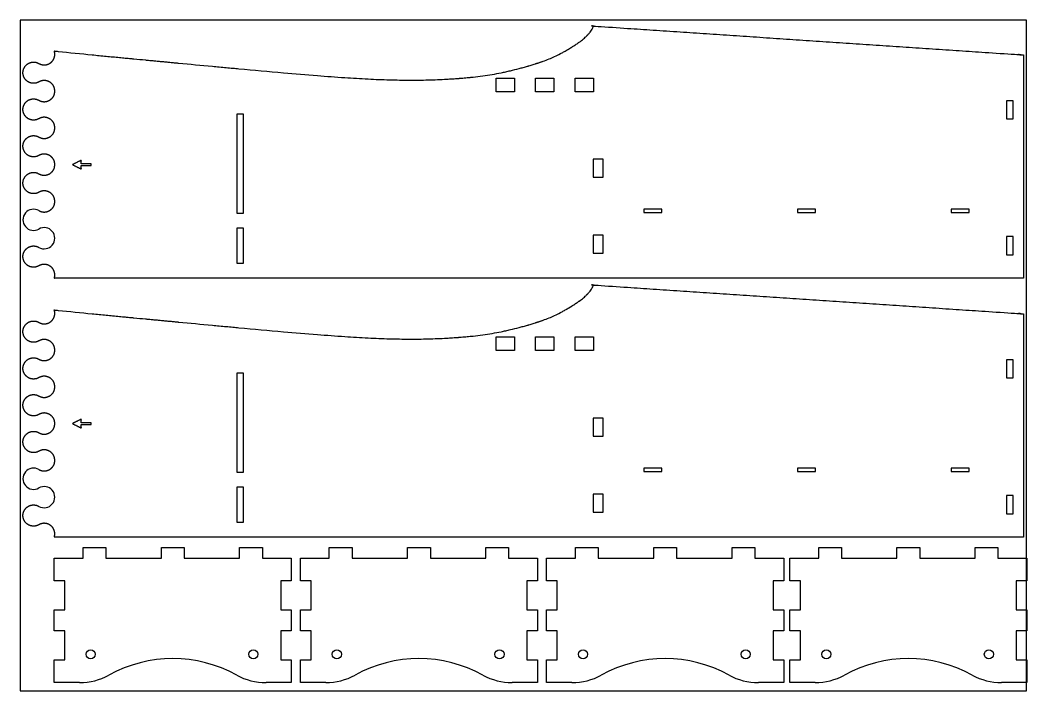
# Model space of a CAD drawing. Header units: millimetres. Extents: x -1421 to 1426, y -1337 to 584.
# Drawn here: x -436 to 464, y -16 to 584 of the extents above; entities that cross this region are included whole.
import ezdxf

# ---------------------------------------------------------------- set-up
doc = ezdxf.new("R2010")
doc.units = ezdxf.units.MM
doc.header["$MEASUREMENT"] = 0
doc.layers.add('Predeterminada', color=18, linetype='Continuous', true_color=0x000000)

msp = doc.modelspace()

# ---------------------------------------------------------------- linework, layer by layer
at = {"layer": 'Predeterminada'}
for p, q in [((461.594, 553.167), (461.594, 353.37)), ((-10.221, 520.294), (-10.221, 532.527)), ((-10.221, 532.527), (6.089, 532.527)), ((6.089, 532.527), (6.089, 520.294)), ((25.117, 520.294), (25.117, 532.527)), ((25.117, 532.527), (41.427, 532.527)), ((41.427, 532.527), (41.427, 520.294)), ((60.455, 520.294), (60.455, 532.527)), ((60.455, 532.527), (76.765, 532.527)), ((76.765, 532.527), (76.765, 520.294)), ((-419.18, 529.044), (-419.18, 529.044)), ((-419.18, 529.044), (-419.18, 529.044)), ((6.089, 520.294), (-10.221, 520.294)), ((41.427, 520.294), (25.117, 520.294)), ((76.765, 520.294), (60.455, 520.294)), ((-419.18, 496.145), (-419.18, 496.145)), ((-419.18, 496.145), (-419.18, 496.145)), ((-419.18, 463.247), (-419.18, 463.247)), ((-419.18, 463.247), (-419.18, 463.247)), ((-372.261, 455.022), (-372.261, 455.769)), ((-372.261, 454.275), (-372.261, 455.022)), ((-419.18, 430.348), (-419.18, 430.348)), ((-419.18, 364.551), (-419.18, 364.551)), ((-419.18, 364.551), (-419.18, 364.551)), ((461.594, 353.37), (-405.406, 353.37)), ((461.594, 321.527), (461.594, 121.73)), ((-419.18, 297.404), (-419.18, 297.404)), ((-419.18, 297.404), (-419.18, 297.404)), ((-10.221, 288.655), (-10.221, 300.887)), ((-10.221, 300.887), (6.089, 300.887)), ((6.089, 300.887), (6.089, 288.655)), ((25.117, 288.655), (25.117, 300.887)), ((25.117, 300.887), (41.427, 300.887)), ((41.427, 300.887), (41.427, 288.655)), ((60.455, 288.655), (60.455, 300.887)), ((60.455, 300.887), (76.765, 300.887)), ((76.765, 300.887), (76.765, 288.655)), ((6.089, 288.655), (-10.221, 288.655)), ((41.427, 288.655), (25.117, 288.655)), ((76.765, 288.655), (60.455, 288.655)), ((-419.18, 264.506), (-419.18, 264.506)), ((-419.18, 264.506), (-419.18, 264.506)), ((-419.18, 231.607), (-419.18, 231.607)), ((-419.18, 231.607), (-419.18, 231.607)), ((-372.261, 223.382), (-372.261, 224.129)), ((-372.261, 222.636), (-372.261, 223.382)), ((-419.18, 198.709), (-419.18, 198.709)), ((-419.18, 132.912), (-419.18, 132.912)), ((-419.18, 132.912), (-419.18, 132.912)), ((461.594, 121.73), (-405.406, 121.73)), ((-379.582, 103.102), (-379.582, 112.617)), ((-379.582, 112.617), (-359.195, 112.617)), ((-359.195, 112.617), (-359.195, 103.102)), ((-309.585, 103.102), (-309.585, 112.617)), ((-309.585, 112.617), (-289.198, 112.617)), ((-289.198, 112.617), (-289.198, 103.102)), ((-239.588, 103.102), (-239.588, 112.617)), ((-239.588, 112.617), (-219.201, 112.617)), ((-219.201, 112.617), (-219.201, 103.102)), ((-159.432, 103.102), (-159.432, 112.617)), ((-159.432, 112.617), (-139.044, 112.617)), ((-139.044, 112.617), (-139.044, 103.102)), ((-89.435, 103.102), (-89.435, 112.617)), ((-89.435, 112.617), (-69.048, 112.617)), ((-69.048, 112.617), (-69.048, 103.102)), ((-19.438, 103.102), (-19.438, 112.617)), ((-19.438, 112.617), (0.949, 112.617)), ((0.949, 112.617), (0.949, 103.102)), ((60.808, 103.102), (60.808, 112.617)), ((60.808, 112.617), (81.196, 112.617)), ((81.196, 112.617), (81.196, 103.102)), ((130.805, 103.102), (130.805, 112.617)), ((130.805, 112.617), (151.192, 112.617)), ((151.192, 112.617), (151.192, 103.102)), ((200.802, 103.102), (200.802, 112.617)), ((200.802, 112.617), (221.189, 112.617)), ((221.189, 112.617), (221.189, 103.102)), ((278.292, 103.102), (278.292, 112.617)), ((278.292, 112.617), (298.679, 112.617)), ((298.679, 112.617), (298.679, 103.102)), ((348.289, 103.102), (348.289, 112.617)), ((348.289, 112.617), (368.676, 112.617)), ((368.676, 112.617), (368.676, 103.102)), ((418.286, 103.102), (418.286, 112.617)), ((418.286, 112.617), (438.673, 112.617)), ((438.673, 112.617), (438.673, 103.102)), ((-405.406, 82.715), (-405.406, 103.102)), ((-405.406, 103.102), (-395.892, 103.102)), ((-395.892, 103.102), (-379.582, 103.102)), ((-359.195, 103.102), (-309.585, 103.102)), ((-289.198, 103.102), (-239.588, 103.102)), ((-219.201, 103.102), (-202.891, 103.102)), ((-202.891, 103.102), (-193.377, 103.102)), ((-193.377, 103.102), (-193.377, 82.715)), ((-185.256, 82.715), (-185.256, 103.102)), ((-185.256, 103.102), (-175.742, 103.102)), ((-175.742, 103.102), (-159.432, 103.102)), ((-139.044, 103.102), (-89.435, 103.102)), ((-69.048, 103.102), (-19.438, 103.102)), ((0.949, 103.102), (17.259, 103.102)), ((17.259, 103.102), (26.774, 103.102)), ((26.774, 103.102), (26.774, 82.715)), ((34.984, 82.715), (34.984, 103.102)), ((34.984, 103.102), (44.498, 103.102)), ((44.498, 103.102), (60.808, 103.102)), ((81.196, 103.102), (130.805, 103.102)), ((151.192, 103.102), (200.802, 103.102)), ((221.189, 103.102), (237.499, 103.102)), ((237.499, 103.102), (247.014, 103.102)), ((247.014, 103.102), (247.014, 82.715)), ((252.468, 82.715), (252.468, 103.102)), ((252.468, 103.102), (261.982, 103.102)), ((261.982, 103.102), (278.292, 103.102)), ((298.679, 103.102), (348.289, 103.102)), ((368.676, 103.102), (418.286, 103.102)), ((438.673, 103.102), (454.983, 103.102)), ((454.983, 103.102), (464.497, 103.102)), ((464.497, 103.102), (464.497, 82.715)), ((-395.892, 82.715), (-405.406, 82.715)), ((-395.892, 56.891), (-395.892, 82.715)), ((-193.377, 82.715), (-202.891, 82.715)), ((-202.891, 82.715), (-202.891, 56.891)), ((-175.742, 82.715), (-185.256, 82.715)), ((-175.742, 56.891), (-175.742, 82.715)), ((26.774, 82.715), (17.259, 82.715)), ((17.259, 82.715), (17.259, 56.891)), ((44.498, 82.715), (34.984, 82.715)), ((44.498, 56.891), (44.498, 82.715)), ((247.014, 82.715), (237.499, 82.715)), ((237.499, 82.715), (237.499, 56.891)), ((261.982, 82.715), (252.468, 82.715)), ((261.982, 56.891), (261.982, 82.715)), ((464.497, 82.715), (454.983, 82.715)), ((454.983, 82.715), (454.983, 56.891)), ((-405.406, 37.863), (-405.406, 56.891)), ((-405.406, 56.891), (-395.892, 56.891)), ((-202.891, 56.891), (-193.377, 56.891)), ((-193.377, 56.891), (-193.377, 37.863)), ((-185.256, 37.863), (-185.256, 56.891)), ((-185.256, 56.891), (-175.742, 56.891)), ((17.259, 56.891), (26.774, 56.891)), ((26.774, 56.891), (26.774, 37.863)), ((34.984, 37.863), (34.984, 56.891)), ((34.984, 56.891), (44.498, 56.891)), ((237.499, 56.891), (247.014, 56.891)), ((247.014, 56.891), (247.014, 37.863)), ((252.468, 37.863), (252.468, 56.891)), ((252.468, 56.891), (261.982, 56.891)), ((454.983, 56.891), (464.497, 56.891)), ((464.497, 56.891), (464.497, 37.863)), ((-395.892, 37.863), (-405.406, 37.863)), ((-395.892, 12.038), (-395.892, 37.863)), ((-193.377, 37.863), (-202.891, 37.863)), ((-202.891, 37.863), (-202.891, 12.038)), ((-175.742, 37.863), (-185.256, 37.863)), ((-175.742, 12.038), (-175.742, 37.863)), ((26.774, 37.863), (17.259, 37.863)), ((17.259, 37.863), (17.259, 12.038)), ((44.498, 37.863), (34.984, 37.863)), ((44.498, 12.038), (44.498, 37.863)), ((247.014, 37.863), (237.499, 37.863)), ((237.499, 37.863), (237.499, 12.038)), ((261.982, 37.863), (252.468, 37.863)), ((261.982, 12.038), (261.982, 37.863)), ((464.497, 37.863), (454.983, 37.863)), ((454.983, 37.863), (454.983, 12.038)), ((-405.406, -8.349), (-405.406, 12.038)), ((-405.406, 12.038), (-395.892, 12.038)), ((-202.891, 12.038), (-193.377, 12.038)), ((-193.377, 12.038), (-193.377, -8.349)), ((-185.256, -8.349), (-185.256, 12.038)), ((-185.256, 12.038), (-175.742, 12.038)), ((17.259, 12.038), (26.774, 12.038)), ((26.774, 12.038), (26.774, -8.349)), ((34.984, -8.349), (34.984, 12.038)), ((34.984, 12.038), (44.498, 12.038)), ((237.499, 12.038), (247.014, 12.038)), ((247.014, 12.038), (247.014, -8.349)), ((252.468, -8.349), (252.468, 12.038)), ((252.468, 12.038), (261.982, 12.038)), ((454.983, 12.038), (464.497, 12.038)), ((464.497, 12.038), (464.497, -8.349)), ((-395.892, -8.349), (-405.406, -8.349)), ((-382.782, -8.349), (-395.892, -8.349)), ((-202.891, -8.349), (-216.001, -8.349)), ((-198.814, -8.349), (-202.891, -8.349)), ((-193.377, -8.349), (-198.814, -8.349)), ((-175.742, -8.349), (-185.256, -8.349)), ((-162.631, -8.349), (-175.742, -8.349)), ((17.259, -8.349), (4.149, -8.349)), ((21.337, -8.349), (17.259, -8.349)), ((26.774, -8.349), (21.337, -8.349)), ((44.498, -8.349), (34.984, -8.349)), ((57.609, -8.349), (44.498, -8.349)), ((237.499, -8.349), (224.389, -8.349)), ((241.577, -8.349), (237.499, -8.349)), ((247.014, -8.349), (241.577, -8.349)), ((261.982, -8.349), (252.468, -8.349)), ((275.092, -8.349), (261.982, -8.349)), ((454.983, -8.349), (441.873, -8.349)), ((459.061, -8.349), (454.983, -8.349)), ((464.497, -8.349), (459.061, -8.349))]:
    msp.add_line(p, q, dxfattribs=at)
for points in [[(-435.939, -15.702), (464.061, -15.702), (464.061, 584.298), (-435.939, 584.298), (-435.939, -15.702)], [(446.36, 495.924), (452.36, 495.924), (452.36, 512.194), (446.36, 512.194), (446.36, 495.924)], [(-242.137, 411.669), (-236.137, 411.669), (-236.137, 500.189), (-242.137, 500.189), (-242.137, 411.669)], [(76.5, 443.7), (85.5, 443.7), (85.5, 460.01), (76.5, 460.01), (76.5, 443.7)], [(121.78, 412.203), (138.09, 412.203), (138.09, 415.203), (121.78, 415.203), (121.78, 412.203)], [(259.249, 412.203), (275.559, 412.203), (275.559, 415.203), (259.249, 415.203), (259.249, 412.203)], [(396.718, 412.203), (413.028, 412.203), (413.028, 415.203), (396.718, 415.203), (396.718, 412.203)], [(-242.137, 366.958), (-236.137, 366.958), (-236.137, 398.078), (-242.137, 398.078), (-242.137, 366.958)], [(76.5, 375.728), (85.5, 375.728), (85.5, 392.038), (76.5, 392.038), (76.5, 375.728)], [(446.36, 374.402), (452.36, 374.402), (452.36, 390.672), (446.36, 390.672), (446.36, 374.402)], [(446.36, 264.284), (452.36, 264.284), (452.36, 280.554), (446.36, 280.554), (446.36, 264.284)], [(-242.137, 180.029), (-236.137, 180.029), (-236.137, 268.549), (-242.137, 268.549), (-242.137, 180.029)], [(76.5, 212.06), (85.5, 212.06), (85.5, 228.37), (76.5, 228.37), (76.5, 212.06)], [(121.78, 180.563), (138.09, 180.563), (138.09, 183.563), (121.78, 183.563), (121.78, 180.563)], [(259.249, 180.563), (275.559, 180.563), (275.559, 183.563), (259.249, 183.563), (259.249, 180.563)], [(396.718, 180.563), (413.028, 180.563), (413.028, 183.563), (396.718, 183.563), (396.718, 180.563)], [(-242.137, 135.318), (-236.137, 135.318), (-236.137, 166.438), (-242.137, 166.438), (-242.137, 135.318)], [(76.5, 144.088), (85.5, 144.088), (85.5, 160.398), (76.5, 160.398), (76.5, 144.088)], [(446.36, 142.762), (452.36, 142.762), (452.36, 159.032), (446.36, 159.032), (446.36, 142.762)]]:
    msp.add_lwpolyline(points, dxfattribs=at)
for centre in [(-372.803, 17.006), (-227.358, 17.006), (-152.653, 17.006), (-7.208, 17.006), (67.587, 17.006), (213.032, 17.006), (285.071, 17.006), (430.516, 17.006)]:
    msp.add_circle(centre, 4.077, dxfattribs=at)
for centre, radius, start, end in [((-423.928, 405.674), 9.497, 60.000006, 299.999981), ((-414.431, 389.225), 9.497, 239.999997, 120), ((-423.928, 174.035), 9.497, 60.000006, 299.999981), ((-414.431, 157.585), 9.497, 239.999997, 120), ((-299.392, -105.111), 118.242, 61.11077, 118.889227), ((-79.241, -105.111), 118.242, 61.11077, 118.889227), ((140.999, -105.111), 118.242, 61.11077, 118.889227), ((358.482, -105.111), 118.242, 61.11077, 118.889227), ((-382.782, 46.018), 54.367, 269.999999, 298.889227), ((-216.001, 46.018), 54.367, 241.110779, 270.000009), ((-162.631, 46.018), 54.367, 269.999999, 298.889227), ((4.149, 46.018), 54.367, 241.110779, 270.000009), ((57.609, 46.018), 54.367, 269.999999, 298.889227), ((224.389, 46.018), 54.367, 241.110779, 270.000009), ((275.092, 46.018), 54.367, 269.999999, 298.889227), ((441.873, 46.018), 54.367, 241.110779, 270.000009)]:
    msp.add_arc(centre, radius, start, end, dxfattribs=at)
at = {"layer": 'Predeterminada', "extrusion": (4.33034e-06, -9.00371e-06, 1)}
msp.add_arc((-419.18, 397.45, -0.005), 0.00000866, 291.370001, 299.999988, dxfattribs=at)
at = {"layer": 'Predeterminada', "extrusion": (-1.93847e-06, 3.72608e-06, 1)}
msp.add_arc((-419.18, 397.45, 0.002), 0.0000255, 114.969925, 120.000032, dxfattribs=at)
at = {"layer": 'Predeterminada', "extrusion": (4.33033e-06, -9.00369e-06, 1)}
msp.add_arc((-419.18, 165.81, -0.003), 0.00000866, 291.369986, 300, dxfattribs=at)
at = {"layer": 'Predeterminada', "extrusion": (-1.93846e-06, 3.72607e-06, 1)}
msp.add_arc((-419.18, 165.81, 0.001), 0.0000255, 114.969916, 120.000039, dxfattribs=at)
at = {"layer": 'Predeterminada'}
for points, degree, knots in [([(-405.406, 556.674), (-404.261, 556.558), (-403.116, 556.442), (-401.971, 556.326), (-391.808, 555.295), (-381.645, 554.268), (-371.479, 553.262), (-367.317, 552.85), (-363.155, 552.441), (-358.992, 552.037), (-357.055, 551.849), (-355.118, 551.662), (-353.181, 551.476), (-351.149, 551.281), (-349.117, 551.087), (-347.085, 550.894), (-345.354, 550.729), (-343.623, 550.565), (-341.891, 550.401), (-341.457, 550.36), (-341.023, 550.319), (-340.588, 550.278), (-339.724, 550.196), (-338.861, 550.115), (-337.997, 550.033), (-337.563, 549.992), (-337.129, 549.951), (-336.696, 549.91), (-336.264, 549.869), (-335.833, 549.829), (-335.402, 549.788), (-334.97, 549.747), (-334.539, 549.706), (-334.108, 549.665), (-330.667, 549.34), (-327.226, 549.015), (-323.786, 548.689), (-323.358, 548.648), (-322.93, 548.607), (-322.502, 548.567), (-322.073, 548.526), (-321.643, 548.485), (-321.213, 548.444), (-320.357, 548.363), (-319.502, 548.282), (-318.646, 548.201), (-318.216, 548.16), (-317.786, 548.119), (-317.356, 548.078), (-316.07, 547.955), (-314.784, 547.833), (-313.498, 547.71), (-312.211, 547.588), (-310.924, 547.465), (-309.637, 547.342), (-308.349, 547.219), (-307.061, 547.096), (-305.773, 546.972), (-304.485, 546.849), (-303.196, 546.726), (-301.907, 546.602), (-300.618, 546.478), (-299.329, 546.355), (-298.039, 546.231), (-296.965, 546.128), (-295.891, 546.024), (-294.817, 545.921), (-294.769, 545.916), (-294.721, 545.912), (-294.672, 545.907), (-294.648, 545.905), (-294.624, 545.903), (-294.6, 545.9), (-294.576, 545.898), (-294.551, 545.896), (-294.527, 545.893), (-294.503, 545.891), (-294.479, 545.889), (-294.455, 545.887), (-294.43, 545.884), (-294.406, 545.882), (-294.382, 545.88), (-294.358, 545.878), (-294.334, 545.875), (-294.309, 545.873), (-294.261, 545.868), (-294.213, 545.864), (-294.164, 545.859), (-284.12, 544.913), (-274.075, 543.97), (-264.03, 543.032), (-259.88, 542.645), (-255.73, 542.259), (-251.58, 541.874), (-249.629, 541.693), (-247.677, 541.512), (-245.725, 541.332), (-243.888, 541.162), (-242.05, 540.992), (-240.212, 540.823), (-226.964, 539.604), (-213.715, 538.405), (-200.461, 537.249), (-190.308, 536.363), (-180.152, 535.502), (-169.991, 534.698), (-161.859, 534.054), (-153.724, 533.448), (-145.585, 532.905), (-138.607, 532.44), (-131.627, 532.022), (-124.642, 531.672), (-118.236, 531.352), (-111.827, 531.088), (-105.415, 530.904), (-99.584, 530.736), (-93.751, 530.635), (-87.918, 530.62), (-82.283, 530.607), (-76.647, 530.674), (-71.014, 530.824), (-65.482, 530.97), (-59.953, 531.195), (-54.428, 531.501), (-52.68, 531.598), (-50.933, 531.703), (-49.186, 531.816), (-48.312, 531.872), (-47.439, 531.931), (-46.566, 531.992), (-46.081, 532.025), (-45.595, 532.06), (-45.11, 532.095), (-44.722, 532.123), (-44.334, 532.151), (-43.946, 532.18), (-43.752, 532.195), (-43.558, 532.209), (-43.364, 532.224), (-43.267, 532.231), (-43.17, 532.239), (-43.073, 532.246), (-42.976, 532.254), (-42.879, 532.261), (-42.782, 532.269), (-42.685, 532.276), (-42.588, 532.284), (-42.491, 532.291), (-42.394, 532.299), (-42.297, 532.306), (-42.2, 532.314), (-42.103, 532.321), (-42.006, 532.329), (-41.909, 532.337), (-41.715, 532.352), (-41.521, 532.368), (-41.327, 532.383), (-39.58, 532.523), (-37.834, 532.674), (-36.09, 532.837), (-35.218, 532.918), (-34.346, 533.002), (-33.474, 533.09), (-32.991, 533.138), (-32.507, 533.188), (-32.024, 533.238), (-31.637, 533.279), (-31.251, 533.32), (-30.864, 533.362), (-27.971, 533.675), (-25.083, 534.025), (-22.2, 534.422), (-19.414, 534.805), (-16.634, 535.233), (-13.862, 535.705), (-11.094, 536.177), (-8.334, 536.695), (-5.583, 537.255), (-4.252, 537.526), (-2.923, 537.806), (-1.597, 538.097), (-0.174, 538.408), (1.246, 538.731), (2.664, 539.065), (5.222, 539.667), (7.772, 540.305), (10.313, 540.976), (11.585, 541.312), (12.855, 541.657), (14.122, 542.009), (14.734, 542.18), (15.345, 542.352), (15.955, 542.526), (16.611, 542.713), (17.266, 542.902), (17.921, 543.093), (18.015, 543.121), (18.109, 543.148), (18.203, 543.176), (18.25, 543.19), (18.297, 543.204), (18.344, 543.217), (18.391, 543.231), (18.438, 543.245), (18.486, 543.259), (18.533, 543.273), (18.58, 543.287), (18.627, 543.301), (18.674, 543.315), (18.721, 543.328), (18.768, 543.342), (18.815, 543.356), (18.862, 543.37), (18.909, 543.384), (19.003, 543.412), (19.097, 543.44), (19.191, 543.468), (20.455, 543.843), (21.716, 544.227), (22.975, 544.619), (23.628, 544.823), (24.28, 545.028), (24.931, 545.236), (25.258, 545.341), (25.584, 545.445), (25.909, 545.551), (26.189, 545.641), (26.468, 545.732), (26.748, 545.823), (26.841, 545.854), (26.934, 545.884), (27.027, 545.915), (27.074, 545.93), (27.121, 545.945), (27.167, 545.961), (27.214, 545.976), (27.26, 545.991), (27.307, 546.007), (27.354, 546.022), (27.4, 546.037), (27.447, 546.053), (27.493, 546.068), (27.54, 546.084), (27.587, 546.099), (27.633, 546.114), (27.68, 546.13), (27.726, 546.145), (27.819, 546.176), (27.913, 546.207), (28.006, 546.238), (28.379, 546.362), (28.752, 546.487), (29.124, 546.612), (29.404, 546.707), (29.683, 546.801), (29.962, 546.897), (30.287, 547.008), (30.613, 547.12), (30.937, 547.232), (31.216, 547.329), (31.494, 547.426), (31.772, 547.524), (33.57, 548.159), (35.359, 548.822), (37.126, 549.537), (38.775, 550.203), (40.407, 550.915), (42.017, 551.669), (43.801, 552.505), (45.56, 553.392), (47.302, 554.312), (48.249, 554.811), (49.19, 555.32), (50.126, 555.839), (51.104, 556.38), (52.075, 556.932), (53.042, 557.492), (53.127, 557.542), (53.212, 557.591), (53.297, 557.641), (53.34, 557.665), (53.382, 557.69), (53.425, 557.715), (53.467, 557.74), (53.51, 557.764), (53.552, 557.789), (53.595, 557.814), (53.637, 557.839), (53.679, 557.864), (53.722, 557.889), (53.764, 557.914), (53.807, 557.938), (53.849, 557.963), (53.892, 557.988), (53.934, 558.013), (54.019, 558.063), (54.104, 558.113), (54.188, 558.163), (54.272, 558.213), (54.356, 558.262), (54.44, 558.312), (54.483, 558.337), (54.525, 558.362), (54.567, 558.387), (54.609, 558.412), (54.651, 558.437), (54.692, 558.462), (54.734, 558.487), (54.776, 558.512), (54.818, 558.537), (54.86, 558.562), (54.902, 558.587), (54.944, 558.612), (54.986, 558.637), (55.028, 558.662), (55.07, 558.687), (55.154, 558.738), (55.238, 558.788), (55.321, 558.838), (55.405, 558.889), (55.489, 558.939), (55.573, 558.99), (55.615, 559.015), (55.657, 559.04), (55.699, 559.066), (55.74, 559.091), (55.782, 559.116), (55.824, 559.142), (55.866, 559.167), (55.908, 559.193), (55.95, 559.218), (55.991, 559.243), (56.033, 559.269), (56.075, 559.294), (56.117, 559.32), (56.159, 559.345), (56.2, 559.371), (56.284, 559.422), (56.368, 559.473), (56.451, 559.524), (56.535, 559.575), (56.618, 559.626), (56.702, 559.678), (56.743, 559.704), (56.785, 559.729), (56.827, 559.755), (56.868, 559.781), (56.91, 559.806), (56.952, 559.832), (56.994, 559.858), (57.035, 559.884), (57.077, 559.91), (57.119, 559.935), (57.16, 559.961), (57.202, 559.987), (57.243, 560.013), (57.285, 560.039), (57.327, 560.065), (57.41, 560.117), (57.493, 560.168), (57.576, 560.22), (57.762, 560.337), (57.948, 560.453), (58.134, 560.57), (58.322, 560.689), (58.509, 560.808), (58.697, 560.928), (59.648, 561.534), (60.591, 562.152), (61.526, 562.783), (61.973, 563.084), (62.418, 563.389), (62.86, 563.697), (63.103, 563.866), (63.345, 564.035), (63.586, 564.206), (63.787, 564.349), (63.988, 564.492), (64.188, 564.637), (65.455, 565.549), (66.705, 566.49), (67.896, 567.501), (68.44, 567.962), (68.972, 568.437), (69.492, 568.925), (69.768, 569.182), (70.04, 569.443), (70.31, 569.706), (70.578, 569.968), (70.843, 570.233), (71.106, 570.499), (71.173, 570.566), (71.239, 570.633), (71.305, 570.7), (71.338, 570.734), (71.371, 570.768), (71.404, 570.801), (71.437, 570.835), (71.469, 570.869), (71.502, 570.902), (71.535, 570.936), (71.568, 570.97), (71.601, 571.004), (71.634, 571.037), (71.666, 571.071), (71.699, 571.105), (71.732, 571.139), (71.765, 571.173), (71.797, 571.207), (71.863, 571.275), (71.928, 571.343), (71.993, 571.411), (72.649, 572.099), (73.287, 572.805), (73.883, 573.546), (74.367, 574.146), (74.823, 574.769), (75.233, 575.421), (75.619, 576.035), (75.965, 576.674), (76.244, 577.343), (76.356, 577.611), (76.457, 577.884), (76.545, 578.161), (76.633, 578.437), (76.708, 578.717), (76.768, 579.001)], 3, [-1017.4767408, -1017.4767408, -1017.4767408, -1017.4767408, -1014.0233436, -1014.0233436, -1014.0233436, -983.3782992, -983.3782992, -983.3782992, -970.8312288, -970.8312288, -970.8312288, -964.9931922, -964.9931922, -964.9931922, -958.8696281, -958.8696281, -958.8696281, -953.6524219, -953.6524219, -953.6524219, -952.3436532, -952.3436532, -952.3436532, -949.740477, -949.740477, -949.740477, -948.4334596, -948.4334596, -948.4334596, -947.134136, -947.134136, -947.134136, -945.8339682, -945.8339682, -945.8339682, -935.4659918, -935.4659918, -935.4659918, -934.1769208, -934.1769208, -934.1769208, -932.8816111, -932.8816111, -932.8816111, -930.3036691, -930.3036691, -930.3036691, -929.0078379, -929.0078379, -929.0078379, -925.1317425, -925.1317425, -925.1317425, -921.2531642, -921.2531642, -921.2531642, -917.3720751, -917.3720751, -917.3720751, -913.4885273, -913.4885273, -913.4885273, -909.602619, -909.602619, -909.602619, -906.365861, -906.365861, -906.365861, -906.2200596, -906.2200596, -906.2200596, -906.1471562, -906.1471562, -906.1471562, -906.0742519, -906.0742519, -906.0742519, -906.0013494, -906.0013494, -906.0013494, -905.9284481, -905.9284481, -905.9284481, -905.8555474, -905.8555474, -905.8555474, -905.7097456, -905.7097456, -905.7097456, -875.4432078, -875.4432078, -875.4432078, -862.9398705, -862.9398705, -862.9398705, -857.0597713, -857.0597713, -857.0597713, -851.5229644, -851.5229644, -851.5229644, -811.6118676, -811.6118676, -811.6118676, -781.0351221, -781.0351221, -781.0351221, -756.5626323, -756.5626323, -756.5626323, -735.5838858, -735.5838858, -735.5838858, -716.3406933, -716.3406933, -716.3406933, -698.8412758, -698.8412758, -698.8412758, -681.93509, -681.93509, -681.93509, -665.3343558, -665.3343558, -665.3343558, -660.0833237, -660.0833237, -660.0833237, -657.4571321, -657.4571321, -657.4571321, -655.9979968, -655.9979968, -655.9979968, -654.8306915, -654.8306915, -654.8306915, -654.2469167, -654.2469167, -654.2469167, -653.9550302, -653.9550302, -653.9550302, -653.663144, -653.663144, -653.663144, -653.3712578, -653.3712578, -653.3712578, -653.0793717, -653.0793717, -653.0793717, -652.7874855, -652.7874855, -652.7874855, -652.2037125, -652.2037125, -652.2037125, -646.9467792, -646.9467792, -646.9467792, -644.3191281, -644.3191281, -644.3191281, -642.8612184, -642.8612184, -642.8612184, -641.6948902, -641.6948902, -641.6948902, -632.9660591, -632.9660591, -632.9660591, -624.5289599, -624.5289599, -624.5289599, -616.1057691, -616.1057691, -616.1057691, -612.0316548, -612.0316548, -612.0316548, -607.6624271, -607.6624271, -607.6624271, -599.7778266, -599.7778266, -599.7778266, -595.8314569, -595.8314569, -595.8314569, -593.9270273, -593.9270273, -593.9270273, -591.8810401, -591.8810401, -591.8810401, -591.5867331, -591.5867331, -591.5867331, -591.4395799, -591.4395799, -591.4395799, -591.2924268, -591.2924268, -591.2924268, -591.1452734, -591.1452734, -591.1452734, -590.9981199, -590.9981199, -590.9981199, -590.8509662, -590.8509662, -590.8509662, -590.5566585, -590.5566585, -590.5566585, -586.6015493, -586.6015493, -586.6015493, -584.5499212, -584.5499212, -584.5499212, -583.5225601, -583.5225601, -583.5225601, -582.6411897, -582.6411897, -582.6411897, -582.3468598, -582.3468598, -582.3468598, -582.1996949, -582.1996949, -582.1996949, -582.0525299, -582.0525299, -582.0525299, -581.9053651, -581.9053651, -581.9053651, -581.758201, -581.758201, -581.758201, -581.6110374, -581.6110374, -581.6110374, -581.3167102, -581.3167102, -581.3167102, -580.1371818, -580.1371818, -580.1371818, -579.2525297, -579.2525297, -579.2525297, -578.2207446, -578.2207446, -578.2207446, -577.3367285, -577.3367285, -577.3367285, -571.6160577, -571.6160577, -571.6160577, -566.279703, -566.279703, -566.279703, -560.370673, -560.370673, -560.370673, -557.1601267, -557.1601267, -557.1601267, -553.8078276, -553.8078276, -553.8078276, -553.5127512, -553.5127512, -553.5127512, -553.3652141, -553.3652141, -553.3652141, -553.217677, -553.217677, -553.217677, -553.0701394, -553.0701394, -553.0701394, -552.922601, -552.922601, -552.922601, -552.775062, -552.775062, -552.775062, -552.4799834, -552.4799834, -552.4799834, -552.1868566, -552.1868566, -552.1868566, -552.0402951, -552.0402951, -552.0402951, -551.8937345, -551.8937345, -551.8937345, -551.7471737, -551.7471737, -551.7471737, -551.6006121, -551.6006121, -551.6006121, -551.4540494, -551.4540494, -551.4540494, -551.1609226, -551.1609226, -551.1609226, -550.8672524, -550.8672524, -550.8672524, -550.7204195, -550.7204195, -550.7204195, -550.5735879, -550.5735879, -550.5735879, -550.4267563, -550.4267563, -550.4267563, -550.2799239, -550.2799239, -550.2799239, -550.1330904, -550.1330904, -550.1330904, -549.8394215, -549.8394215, -549.8394215, -549.5453426, -549.5453426, -549.5453426, -549.3983057, -549.3983057, -549.3983057, -549.2512701, -549.2512701, -549.2512701, -549.1042345, -549.1042345, -549.1042345, -548.9571979, -548.9571979, -548.9571979, -548.81016, -548.81016, -548.81016, -548.5160821, -548.5160821, -548.5160821, -547.8579869, -547.8579869, -547.8579869, -547.1906927, -547.1906927, -547.1906927, -543.8081996, -543.8081996, -543.8081996, -542.1904187, -542.1904187, -542.1904187, -541.304036, -541.304036, -541.304036, -540.5635059, -540.5635059, -540.5635059, -535.8771183, -535.8771183, -535.8771183, -533.7378299, -533.7378299, -533.7378299, -532.6067332, -532.6067332, -532.6067332, -531.4826255, -531.4826255, -531.4826255, -531.2001118, -531.2001118, -531.2001118, -531.058861, -531.058861, -531.058861, -530.9176152, -530.9176152, -530.9176152, -530.7763709, -530.7763709, -530.7763709, -530.6351211, -530.6351211, -530.6351211, -530.4938613, -530.4938613, -530.4938613, -530.2113285, -530.2113285, -530.2113285, -527.3584582, -527.3584582, -527.3584582, -525.0467636, -525.0467636, -525.0467636, -522.8723487, -522.8723487, -522.8723487, -522.0015277, -522.0015277, -522.0015277, -521.131274, -521.131274, -521.131274, -521.131274]), ([(76.768, 579.001), (76.862, 578.995), (76.956, 578.989), (267.209, 566.216), (457.462, 553.444), (457.65, 553.432), (457.838, 553.419), (459.716, 553.293), (461.594, 553.167)], 2, [-2592.949976, -2592.949976, -2592.949976, -2592.7617799, -2592.7617799, -2211.3992112, -2211.3992112, -2211.0226747, -2211.0226747, -2207.257324, -2207.257324, -2207.257324]), ([(-372.261, 455.769), (-376.737, 455.769), (-381.212, 455.769), (-381.212, 457.391), (-381.212, 459.013), (-385.22, 457.018), (-389.229, 455.022)], 2, [-25.1363343, -25.1363343, -25.1363343, -11.0582093, -11.0582093, -6.9175843, -6.9175843, 0, 0, 0]), ([(-389.229, 455.022), (-385.22, 453.027), (-381.212, 451.031), (-381.212, 452.653), (-381.212, 454.275), (-376.737, 454.275), (-372.261, 454.275)], 2, [0, 0, 0, 6.9175843, 6.9175843, 11.0582093, 11.0582093, 25.1363343, 25.1363343, 25.1363343]), ([(-405.406, 325.035), (-404.261, 324.919), (-403.116, 324.803), (-401.971, 324.687), (-391.808, 323.656), (-381.645, 322.628), (-371.479, 321.622), (-367.317, 321.21), (-363.155, 320.802), (-358.992, 320.398), (-357.055, 320.21), (-355.118, 320.023), (-353.181, 319.837), (-351.149, 319.641), (-349.117, 319.447), (-347.085, 319.254), (-345.354, 319.09), (-343.623, 318.926), (-341.891, 318.762), (-341.457, 318.721), (-341.023, 318.679), (-340.588, 318.638), (-339.724, 318.557), (-338.861, 318.475), (-337.997, 318.393), (-337.563, 318.352), (-337.129, 318.311), (-336.696, 318.27), (-336.264, 318.23), (-335.833, 318.189), (-335.402, 318.148), (-334.97, 318.107), (-334.539, 318.067), (-334.108, 318.026), (-330.667, 317.701), (-327.226, 317.375), (-323.786, 317.049), (-323.358, 317.008), (-322.93, 316.968), (-322.502, 316.927), (-322.073, 316.886), (-321.643, 316.846), (-321.213, 316.805), (-320.357, 316.723), (-319.502, 316.642), (-318.646, 316.561), (-318.216, 316.52), (-317.786, 316.479), (-317.356, 316.438), (-316.07, 316.316), (-314.784, 316.193), (-313.498, 316.071), (-312.211, 315.948), (-310.924, 315.825), (-309.637, 315.702), (-308.349, 315.579), (-307.061, 315.456), (-305.773, 315.333), (-304.485, 315.21), (-303.196, 315.086), (-301.907, 314.962), (-300.618, 314.839), (-299.329, 314.715), (-298.039, 314.591), (-296.965, 314.488), (-295.891, 314.385), (-294.817, 314.281), (-294.769, 314.277), (-294.721, 314.272), (-294.672, 314.268), (-294.648, 314.265), (-294.624, 314.263), (-294.6, 314.261), (-294.576, 314.258), (-294.551, 314.256), (-294.527, 314.254), (-294.503, 314.252), (-294.479, 314.249), (-294.455, 314.247), (-294.43, 314.245), (-294.406, 314.242), (-294.382, 314.24), (-294.358, 314.238), (-294.334, 314.236), (-294.309, 314.233), (-294.261, 314.229), (-294.213, 314.224), (-294.164, 314.22), (-284.12, 313.274), (-274.075, 312.33), (-264.03, 311.393), (-259.88, 311.005), (-255.73, 310.619), (-251.58, 310.234), (-249.629, 310.053), (-247.677, 309.872), (-245.725, 309.692), (-243.888, 309.522), (-242.05, 309.353), (-240.212, 309.184), (-226.964, 307.965), (-213.715, 306.766), (-200.461, 305.609), (-190.308, 304.723), (-180.152, 303.862), (-169.991, 303.058), (-161.859, 302.415), (-153.724, 301.808), (-145.585, 301.266), (-138.607, 300.8), (-131.627, 300.383), (-124.642, 300.033), (-118.236, 299.712), (-111.827, 299.448), (-105.415, 299.264), (-99.584, 299.097), (-93.751, 298.995), (-87.918, 298.981), (-82.283, 298.967), (-76.647, 299.035), (-71.014, 299.184), (-65.482, 299.331), (-59.953, 299.556), (-54.428, 299.862), (-52.68, 299.959), (-50.933, 300.063), (-49.186, 300.176), (-48.312, 300.233), (-47.439, 300.291), (-46.566, 300.352), (-46.081, 300.386), (-45.595, 300.42), (-45.11, 300.455), (-44.722, 300.483), (-44.334, 300.512), (-43.946, 300.541), (-43.752, 300.555), (-43.558, 300.57), (-43.364, 300.584), (-43.267, 300.592), (-43.17, 300.599), (-43.073, 300.607), (-42.976, 300.614), (-42.879, 300.621), (-42.782, 300.629), (-42.685, 300.636), (-42.588, 300.644), (-42.491, 300.651), (-42.394, 300.659), (-42.297, 300.667), (-42.2, 300.674), (-42.103, 300.682), (-42.006, 300.689), (-41.909, 300.697), (-41.715, 300.712), (-41.521, 300.728), (-41.327, 300.743), (-39.58, 300.884), (-37.834, 301.034), (-36.09, 301.197), (-35.218, 301.278), (-34.346, 301.363), (-33.474, 301.45), (-32.991, 301.499), (-32.507, 301.548), (-32.024, 301.599), (-31.637, 301.639), (-31.251, 301.68), (-30.864, 301.722), (-27.971, 302.035), (-25.083, 302.385), (-22.2, 302.782), (-19.414, 303.166), (-16.634, 303.593), (-13.862, 304.066), (-11.094, 304.538), (-8.334, 305.055), (-5.583, 305.615), (-4.252, 305.886), (-2.923, 306.167), (-1.597, 306.457), (-0.174, 306.769), (1.246, 307.092), (2.664, 307.425), (5.222, 308.027), (7.772, 308.665), (10.313, 309.336), (11.585, 309.672), (12.855, 310.017), (14.122, 310.37), (14.734, 310.54), (15.345, 310.712), (15.955, 310.886), (16.611, 311.073), (17.266, 311.262), (17.921, 311.454), (18.015, 311.481), (18.109, 311.509), (18.203, 311.536), (18.25, 311.55), (18.297, 311.564), (18.344, 311.578), (18.391, 311.592), (18.438, 311.606), (18.486, 311.619), (18.533, 311.633), (18.58, 311.647), (18.627, 311.661), (18.674, 311.675), (18.721, 311.689), (18.768, 311.703), (18.815, 311.717), (18.862, 311.73), (18.909, 311.744), (19.003, 311.772), (19.097, 311.8), (19.191, 311.828), (20.455, 312.204), (21.716, 312.587), (22.975, 312.98), (23.628, 313.183), (24.28, 313.389), (24.931, 313.597), (25.258, 313.701), (25.584, 313.806), (25.909, 313.911), (26.189, 314.001), (26.468, 314.092), (26.748, 314.184), (26.841, 314.214), (26.934, 314.245), (27.027, 314.275), (27.074, 314.29), (27.121, 314.306), (27.167, 314.321), (27.214, 314.336), (27.26, 314.352), (27.307, 314.367), (27.354, 314.382), (27.4, 314.398), (27.447, 314.413), (27.493, 314.429), (27.54, 314.444), (27.587, 314.459), (27.633, 314.475), (27.68, 314.49), (27.726, 314.506), (27.819, 314.536), (27.913, 314.567), (28.006, 314.598), (28.379, 314.722), (28.752, 314.847), (29.124, 314.973), (29.404, 315.067), (29.683, 315.162), (29.962, 315.257), (30.287, 315.368), (30.613, 315.48), (30.937, 315.593), (31.216, 315.689), (31.494, 315.787), (31.772, 315.885), (33.57, 316.519), (35.359, 317.182), (37.126, 317.897), (38.775, 318.564), (40.407, 319.275), (42.017, 320.03), (43.801, 320.865), (45.56, 321.753), (47.302, 322.672), (48.249, 323.172), (49.19, 323.681), (50.126, 324.199), (51.104, 324.741), (52.075, 325.293), (53.042, 325.853), (53.127, 325.902), (53.212, 325.951), (53.297, 326.001), (53.34, 326.026), (53.382, 326.05), (53.425, 326.075), (53.467, 326.1), (53.51, 326.125), (53.552, 326.15), (53.595, 326.174), (53.637, 326.199), (53.679, 326.224), (53.722, 326.249), (53.764, 326.274), (53.807, 326.299), (53.849, 326.324), (53.892, 326.349), (53.934, 326.374), (54.019, 326.423), (54.104, 326.473), (54.188, 326.523), (54.272, 326.573), (54.356, 326.623), (54.44, 326.673), (54.483, 326.698), (54.525, 326.722), (54.567, 326.747), (54.609, 326.772), (54.651, 326.797), (54.692, 326.822), (54.734, 326.847), (54.776, 326.872), (54.818, 326.897), (54.86, 326.922), (54.902, 326.947), (54.944, 326.972), (54.986, 326.998), (55.028, 327.023), (55.07, 327.048), (55.154, 327.098), (55.238, 327.148), (55.321, 327.199), (55.405, 327.249), (55.489, 327.3), (55.573, 327.35), (55.615, 327.375), (55.657, 327.401), (55.699, 327.426), (55.74, 327.451), (55.782, 327.477), (55.824, 327.502), (55.866, 327.528), (55.908, 327.553), (55.95, 327.578), (55.991, 327.604), (56.033, 327.629), (56.075, 327.655), (56.117, 327.68), (56.159, 327.706), (56.2, 327.731), (56.284, 327.782), (56.368, 327.833), (56.451, 327.884), (56.535, 327.936), (56.618, 327.987), (56.702, 328.038), (56.743, 328.064), (56.785, 328.09), (56.827, 328.115), (56.868, 328.141), (56.91, 328.167), (56.952, 328.193), (56.994, 328.218), (57.035, 328.244), (57.077, 328.27), (57.119, 328.296), (57.16, 328.322), (57.202, 328.347), (57.243, 328.373), (57.285, 328.399), (57.327, 328.425), (57.41, 328.477), (57.493, 328.529), (57.576, 328.581), (57.762, 328.697), (57.948, 328.814), (58.134, 328.931), (58.322, 329.049), (58.509, 329.169), (58.697, 329.288), (59.648, 329.895), (60.591, 330.512), (61.526, 331.143), (61.973, 331.445), (62.418, 331.749), (62.86, 332.057), (63.103, 332.226), (63.345, 332.396), (63.586, 332.567), (63.787, 332.709), (63.988, 332.853), (64.188, 332.997), (65.455, 333.91), (66.705, 334.851), (67.896, 335.861), (68.44, 336.322), (68.972, 336.798), (69.492, 337.285), (69.768, 337.542), (70.04, 337.803), (70.31, 338.067), (70.578, 338.329), (70.843, 338.593), (71.106, 338.86), (71.173, 338.927), (71.239, 338.994), (71.305, 339.061), (71.338, 339.094), (71.371, 339.128), (71.404, 339.162), (71.437, 339.195), (71.469, 339.229), (71.502, 339.263), (71.535, 339.296), (71.568, 339.33), (71.601, 339.364), (71.634, 339.398), (71.666, 339.432), (71.699, 339.465), (71.732, 339.499), (71.765, 339.533), (71.797, 339.567), (71.863, 339.635), (71.928, 339.703), (71.993, 339.771), (72.649, 340.459), (73.287, 341.166), (73.883, 341.906), (74.367, 342.507), (74.823, 343.129), (75.233, 343.781), (75.619, 344.395), (75.965, 345.035), (76.244, 345.704), (76.356, 345.972), (76.457, 346.244), (76.545, 346.521), (76.633, 346.797), (76.708, 347.078), (76.768, 347.362)], 3, [-1017.4767408, -1017.4767408, -1017.4767408, -1017.4767408, -1014.0233436, -1014.0233436, -1014.0233436, -983.3782992, -983.3782992, -983.3782992, -970.8312288, -970.8312288, -970.8312288, -964.9931922, -964.9931922, -964.9931922, -958.8696281, -958.8696281, -958.8696281, -953.6524219, -953.6524219, -953.6524219, -952.3436532, -952.3436532, -952.3436532, -949.740477, -949.740477, -949.740477, -948.4334596, -948.4334596, -948.4334596, -947.134136, -947.134136, -947.134136, -945.8339682, -945.8339682, -945.8339682, -935.4659918, -935.4659918, -935.4659918, -934.1769208, -934.1769208, -934.1769208, -932.8816111, -932.8816111, -932.8816111, -930.3036691, -930.3036691, -930.3036691, -929.0078379, -929.0078379, -929.0078379, -925.1317425, -925.1317425, -925.1317425, -921.2531642, -921.2531642, -921.2531642, -917.3720751, -917.3720751, -917.3720751, -913.4885273, -913.4885273, -913.4885273, -909.602619, -909.602619, -909.602619, -906.365861, -906.365861, -906.365861, -906.2200596, -906.2200596, -906.2200596, -906.1471562, -906.1471562, -906.1471562, -906.0742519, -906.0742519, -906.0742519, -906.0013494, -906.0013494, -906.0013494, -905.9284481, -905.9284481, -905.9284481, -905.8555474, -905.8555474, -905.8555474, -905.7097456, -905.7097456, -905.7097456, -875.4432078, -875.4432078, -875.4432078, -862.9398705, -862.9398705, -862.9398705, -857.0597713, -857.0597713, -857.0597713, -851.5229644, -851.5229644, -851.5229644, -811.6118676, -811.6118676, -811.6118676, -781.0351221, -781.0351221, -781.0351221, -756.5626323, -756.5626323, -756.5626323, -735.5838858, -735.5838858, -735.5838858, -716.3406933, -716.3406933, -716.3406933, -698.8412758, -698.8412758, -698.8412758, -681.93509, -681.93509, -681.93509, -665.3343558, -665.3343558, -665.3343558, -660.0833237, -660.0833237, -660.0833237, -657.4571321, -657.4571321, -657.4571321, -655.9979968, -655.9979968, -655.9979968, -654.8306915, -654.8306915, -654.8306915, -654.2469167, -654.2469167, -654.2469167, -653.9550302, -653.9550302, -653.9550302, -653.663144, -653.663144, -653.663144, -653.3712578, -653.3712578, -653.3712578, -653.0793717, -653.0793717, -653.0793717, -652.7874855, -652.7874855, -652.7874855, -652.2037125, -652.2037125, -652.2037125, -646.9467792, -646.9467792, -646.9467792, -644.3191281, -644.3191281, -644.3191281, -642.8612184, -642.8612184, -642.8612184, -641.6948902, -641.6948902, -641.6948902, -632.9660591, -632.9660591, -632.9660591, -624.5289599, -624.5289599, -624.5289599, -616.1057691, -616.1057691, -616.1057691, -612.0316548, -612.0316548, -612.0316548, -607.6624271, -607.6624271, -607.6624271, -599.7778266, -599.7778266, -599.7778266, -595.8314569, -595.8314569, -595.8314569, -593.9270273, -593.9270273, -593.9270273, -591.8810401, -591.8810401, -591.8810401, -591.5867331, -591.5867331, -591.5867331, -591.4395799, -591.4395799, -591.4395799, -591.2924268, -591.2924268, -591.2924268, -591.1452734, -591.1452734, -591.1452734, -590.9981199, -590.9981199, -590.9981199, -590.8509662, -590.8509662, -590.8509662, -590.5566585, -590.5566585, -590.5566585, -586.6015493, -586.6015493, -586.6015493, -584.5499212, -584.5499212, -584.5499212, -583.5225601, -583.5225601, -583.5225601, -582.6411897, -582.6411897, -582.6411897, -582.3468598, -582.3468598, -582.3468598, -582.1996949, -582.1996949, -582.1996949, -582.0525299, -582.0525299, -582.0525299, -581.9053651, -581.9053651, -581.9053651, -581.758201, -581.758201, -581.758201, -581.6110374, -581.6110374, -581.6110374, -581.3167102, -581.3167102, -581.3167102, -580.1371818, -580.1371818, -580.1371818, -579.2525297, -579.2525297, -579.2525297, -578.2207446, -578.2207446, -578.2207446, -577.3367285, -577.3367285, -577.3367285, -571.6160577, -571.6160577, -571.6160577, -566.279703, -566.279703, -566.279703, -560.370673, -560.370673, -560.370673, -557.1601267, -557.1601267, -557.1601267, -553.8078276, -553.8078276, -553.8078276, -553.5127512, -553.5127512, -553.5127512, -553.3652141, -553.3652141, -553.3652141, -553.217677, -553.217677, -553.217677, -553.0701394, -553.0701394, -553.0701394, -552.922601, -552.922601, -552.922601, -552.775062, -552.775062, -552.775062, -552.4799834, -552.4799834, -552.4799834, -552.1868566, -552.1868566, -552.1868566, -552.0402951, -552.0402951, -552.0402951, -551.8937345, -551.8937345, -551.8937345, -551.7471737, -551.7471737, -551.7471737, -551.6006121, -551.6006121, -551.6006121, -551.4540494, -551.4540494, -551.4540494, -551.1609226, -551.1609226, -551.1609226, -550.8672524, -550.8672524, -550.8672524, -550.7204195, -550.7204195, -550.7204195, -550.5735879, -550.5735879, -550.5735879, -550.4267563, -550.4267563, -550.4267563, -550.2799239, -550.2799239, -550.2799239, -550.1330904, -550.1330904, -550.1330904, -549.8394215, -549.8394215, -549.8394215, -549.5453426, -549.5453426, -549.5453426, -549.3983057, -549.3983057, -549.3983057, -549.2512701, -549.2512701, -549.2512701, -549.1042345, -549.1042345, -549.1042345, -548.9571979, -548.9571979, -548.9571979, -548.81016, -548.81016, -548.81016, -548.5160821, -548.5160821, -548.5160821, -547.8579869, -547.8579869, -547.8579869, -547.1906927, -547.1906927, -547.1906927, -543.8081996, -543.8081996, -543.8081996, -542.1904187, -542.1904187, -542.1904187, -541.304036, -541.304036, -541.304036, -540.5635059, -540.5635059, -540.5635059, -535.8771183, -535.8771183, -535.8771183, -533.7378299, -533.7378299, -533.7378299, -532.6067332, -532.6067332, -532.6067332, -531.4826255, -531.4826255, -531.4826255, -531.2001118, -531.2001118, -531.2001118, -531.058861, -531.058861, -531.058861, -530.9176152, -530.9176152, -530.9176152, -530.7763709, -530.7763709, -530.7763709, -530.6351211, -530.6351211, -530.6351211, -530.4938613, -530.4938613, -530.4938613, -530.2113285, -530.2113285, -530.2113285, -527.3584582, -527.3584582, -527.3584582, -525.0467636, -525.0467636, -525.0467636, -522.8723487, -522.8723487, -522.8723487, -522.0015277, -522.0015277, -522.0015277, -521.131274, -521.131274, -521.131274, -521.131274]), ([(76.768, 347.362), (76.862, 347.355), (76.956, 347.349), (267.209, 334.577), (457.462, 321.805), (457.65, 321.792), (457.838, 321.779), (459.716, 321.653), (461.594, 321.527)], 2, [-2592.949976, -2592.949976, -2592.949976, -2592.7617799, -2592.7617799, -2211.3992112, -2211.3992112, -2211.0226747, -2211.0226747, -2207.257324, -2207.257324, -2207.257324]), ([(-372.261, 224.129), (-376.737, 224.129), (-381.212, 224.129), (-381.212, 225.751), (-381.212, 227.374), (-385.22, 225.378), (-389.229, 223.382)], 2, [-25.1363343, -25.1363343, -25.1363343, -11.0582093, -11.0582093, -6.9175843, -6.9175843, 0, 0, 0]), ([(-389.229, 223.382), (-385.22, 221.387), (-381.212, 219.391), (-381.212, 221.014), (-381.212, 222.636), (-376.737, 222.636), (-372.261, 222.636)], 2, [0, 0, 0, 6.9175843, 6.9175843, 11.0582093, 11.0582093, 25.1363343, 25.1363343, 25.1363343])]:
    msp.add_open_spline(points, degree=degree, knots=knots, dxfattribs=at)
for points, weights, knots in [([(-419.18, 545.493), (-414.431, 542.752), (-409.683, 545.493), (-404.934, 548.235), (-404.934, 553.718), (-404.934, 555.234), (-405.406, 556.674)], [1, 0.866025424858, 1, 0.866025424858, 1, 0.95898075076, 0.943079383871], [-1036.7968834, -1036.7968834, -1036.7968834, -1028.4193021, -1028.4193021, -1020.0417208, -1020.0417208, -1017.4767408, -1017.4767408, -1017.4767408]), ([(-433.425, 537.268), (-433.425, 542.752), (-428.677, 545.493), (-423.928, 548.235), (-419.18, 545.493)], [0.999999936116, 0.8660254568, 1, 0.866025424858, 1], [-1053.5520429, -1053.5520429, -1053.5520429, -1045.1744641, -1045.1744641, -1036.7968834, -1036.7968834, -1036.7968834]), ([(-419.18, 529.044), (-423.23, 526.705), (-427.553, 528.49), (-431.876, 530.275), (-433.096, 534.79), (-433.425, 536.007), (-433.425, 537.268)], [1, 0.897117578566, 1, 0.897117578566, 1, 0.970006384691, 0.957501023386], [-1070.3295495, -1070.3295495, -1070.3295495, -1063.0080285, -1063.0080285, -1055.6865075, -1055.6865075, -1053.5520429, -1053.5520429, -1053.5520429]), ([(-419.18, 512.595), (-414.431, 509.853), (-409.683, 512.595), (-404.934, 515.336), (-404.934, 520.819), (-404.934, 526.302), (-409.683, 529.044), (-414.431, 531.785), (-419.18, 529.044)], [1, 0.866025424858, 1, 0.866025424858, 1, 0.866025424858, 1, 0.866025424858, 1], [-1103.8398738, -1103.8398738, -1103.8398738, -1095.4622941, -1095.4622941, -1087.0847143, -1087.0847143, -1078.7071346, -1078.7071346, -1070.3295549, -1070.3295549, -1070.3295549]), ([(-419.18, 496.145), (-423.928, 493.404), (-428.677, 496.145), (-433.425, 498.887), (-433.425, 504.37), (-433.425, 509.853), (-428.677, 512.595), (-423.928, 515.336), (-419.18, 512.595)], [1, 0.866025424858, 1, 0.866025424858, 1, 0.866025424858, 1, 0.866025424858, 1], [-1137.3501927, -1137.3501927, -1137.3501927, -1128.972613, -1128.972613, -1120.5950333, -1120.5950333, -1112.2174535, -1112.2174535, -1103.8398738, -1103.8398738, -1103.8398738]), ([(-419.18, 479.696), (-414.431, 476.954), (-409.683, 479.696), (-404.934, 482.438), (-404.934, 487.921), (-404.934, 493.404), (-409.683, 496.145), (-414.431, 498.887), (-419.18, 496.145)], [1, 0.866025424858, 1, 0.866025424858, 1, 0.866025424858, 1, 0.866025424858, 1], [-1170.8605171, -1170.8605171, -1170.8605171, -1162.4829373, -1162.4829373, -1154.1053576, -1154.1053576, -1145.7277779, -1145.7277779, -1137.3501981, -1137.3501981, -1137.3501981]), ([(-419.18, 463.247), (-423.928, 460.505), (-428.677, 463.247), (-433.425, 465.988), (-433.425, 471.471), (-433.425, 476.954), (-428.677, 479.696), (-423.928, 482.438), (-419.18, 479.696)], [1, 0.866025424858, 1, 0.866025424858, 1, 0.866025424858, 1, 0.866025424858, 1], [-1204.370836, -1204.370836, -1204.370836, -1195.9932563, -1195.9932563, -1187.6156765, -1187.6156765, -1179.2380968, -1179.2380968, -1170.8605171, -1170.8605171, -1170.8605171]), ([(-419.18, 446.797), (-414.431, 444.056), (-409.683, 446.797), (-404.934, 449.539), (-404.934, 455.022), (-404.934, 460.505), (-409.683, 463.247), (-414.431, 465.988), (-419.18, 463.247)], [0.999999995439, 0.866025427138, 1, 0.866025424858, 1, 0.866025424858, 1, 0.866025424858, 1], [-1237.8811603, -1237.8811603, -1237.8811603, -1229.5035807, -1229.5035807, -1221.1260009, -1221.1260009, -1212.7484212, -1212.7484212, -1204.3708414, -1204.3708414, -1204.3708414]), ([(-419.18, 430.348), (-423.928, 427.607), (-428.677, 430.348), (-433.425, 433.09), (-433.425, 438.573), (-433.425, 444.056), (-428.677, 446.797), (-423.928, 449.539), (-419.18, 446.797)], [1, 0.866025424858, 1, 0.866025424858, 1, 0.866025424858, 1, 0.866025427138, 0.999999995439], [-1271.3914793, -1271.3914793, -1271.3914793, -1263.0138995, -1263.0138995, -1254.6363197, -1254.6363197, -1246.25874, -1246.25874, -1237.8811603, -1237.8811603, -1237.8811603]), ([(-419.18, 413.899), (-414.431, 411.157), (-409.683, 413.899), (-404.934, 416.641), (-404.934, 422.124), (-404.934, 427.607), (-409.683, 430.348), (-414.431, 433.09), (-419.18, 430.348)], [1, 0.866025397827, 1, 0.866025397827, 1, 0.866025397827, 1, 0.866025397827, 1], [-1304.9018045, -1304.9018045, -1304.9018045, -1296.5242238, -1296.5242238, -1288.1466431, -1288.1466431, -1279.7690623, -1279.7690623, -1271.3914816, -1271.3914816, -1271.3914816]), ([(-433.425, 372.776), (-433.425, 378.259), (-428.677, 381), (-423.928, 383.742), (-419.18, 381)], [0.999999936116, 0.866025463444, 1, 0.866025431502, 1], [-1388.677609, -1388.677609, -1388.677609, -1380.3000303, -1380.3000303, -1371.9224495, -1371.9224495, -1371.9224495]), ([(-419.18, 364.551), (-423.23, 362.213), (-427.553, 363.998), (-431.876, 365.783), (-433.096, 370.297), (-433.425, 371.515), (-433.425, 372.776)], [1, 0.897117578566, 1, 0.897117578566, 1, 0.970006384691, 0.957501023386], [-1405.4551156, -1405.4551156, -1405.4551156, -1398.1335946, -1398.1335946, -1390.8120736, -1390.8120736, -1388.677609, -1388.677609, -1388.677609]), ([(-405.406, 353.37), (-404.934, 354.81), (-404.934, 356.327), (-404.934, 361.81), (-409.683, 364.551), (-414.431, 367.293), (-419.18, 364.551)], [0.943079341102, 0.958980695596, 1, 0.866025424858, 1, 0.866025424858, 1], [-1424.7752633, -1424.7752633, -1424.7752633, -1422.2102804, -1422.2102804, -1413.8327007, -1413.8327007, -1405.455121, -1405.455121, -1405.455121]), ([(-419.18, 313.853), (-414.431, 311.112), (-409.683, 313.853), (-404.934, 316.595), (-404.934, 322.078), (-404.934, 323.594), (-405.406, 325.035)], [1, 0.866025424858, 1, 0.866025424858, 1, 0.95898075076, 0.943079383871], [-1036.7968834, -1036.7968834, -1036.7968834, -1028.4193021, -1028.4193021, -1020.0417208, -1020.0417208, -1017.4767408, -1017.4767408, -1017.4767408]), ([(-433.425, 305.629), (-433.425, 311.112), (-428.677, 313.853), (-423.928, 316.595), (-419.18, 313.853)], [0.999999936116, 0.8660254568, 1, 0.866025424858, 1], [-1053.5520429, -1053.5520429, -1053.5520429, -1045.1744641, -1045.1744641, -1036.7968834, -1036.7968834, -1036.7968834]), ([(-419.18, 297.404), (-423.23, 295.066), (-427.553, 296.851), (-431.876, 298.636), (-433.096, 303.151), (-433.425, 304.368), (-433.425, 305.629)], [1, 0.897117578566, 1, 0.897117578566, 1, 0.970006384691, 0.957501023386], [-1070.3295495, -1070.3295495, -1070.3295495, -1063.0080285, -1063.0080285, -1055.6865075, -1055.6865075, -1053.5520429, -1053.5520429, -1053.5520429]), ([(-419.18, 280.955), (-414.431, 278.213), (-409.683, 280.955), (-404.934, 283.696), (-404.934, 289.18), (-404.934, 294.663), (-409.683, 297.404), (-414.431, 300.146), (-419.18, 297.404)], [1, 0.866025424858, 1, 0.866025424858, 1, 0.866025424858, 1, 0.866025424858, 1], [-1103.8398738, -1103.8398738, -1103.8398738, -1095.4622941, -1095.4622941, -1087.0847143, -1087.0847143, -1078.7071346, -1078.7071346, -1070.3295549, -1070.3295549, -1070.3295549]), ([(-419.18, 264.506), (-423.928, 261.764), (-428.677, 264.506), (-433.425, 267.247), (-433.425, 272.73), (-433.425, 278.213), (-428.677, 280.955), (-423.928, 283.696), (-419.18, 280.955)], [1, 0.866025424858, 1, 0.866025424858, 1, 0.866025424858, 1, 0.866025424858, 1], [-1137.3501927, -1137.3501927, -1137.3501927, -1128.972613, -1128.972613, -1120.5950333, -1120.5950333, -1112.2174535, -1112.2174535, -1103.8398738, -1103.8398738, -1103.8398738]), ([(-419.18, 248.056), (-414.431, 245.315), (-409.683, 248.056), (-404.934, 250.798), (-404.934, 256.281), (-404.934, 261.764), (-409.683, 264.506), (-414.431, 267.247), (-419.18, 264.506)], [1, 0.866025424858, 1, 0.866025424858, 1, 0.866025424858, 1, 0.866025424858, 1], [-1170.8605171, -1170.8605171, -1170.8605171, -1162.4829373, -1162.4829373, -1154.1053576, -1154.1053576, -1145.7277779, -1145.7277779, -1137.3501981, -1137.3501981, -1137.3501981]), ([(-419.18, 231.607), (-423.928, 228.866), (-428.677, 231.607), (-433.425, 234.349), (-433.425, 239.832), (-433.425, 245.315), (-428.677, 248.056), (-423.928, 250.798), (-419.18, 248.056)], [1, 0.866025424858, 1, 0.866025424858, 1, 0.866025424858, 1, 0.866025424858, 1], [-1204.370836, -1204.370836, -1204.370836, -1195.9932563, -1195.9932563, -1187.6156765, -1187.6156765, -1179.2380968, -1179.2380968, -1170.8605171, -1170.8605171, -1170.8605171]), ([(-419.18, 215.158), (-414.431, 212.416), (-409.683, 215.158), (-404.934, 217.899), (-404.934, 223.382), (-404.934, 228.866), (-409.683, 231.607), (-414.431, 234.349), (-419.18, 231.607)], [0.999999995439, 0.866025427138, 1, 0.866025424858, 1, 0.866025424858, 1, 0.866025424858, 1], [-1237.8811603, -1237.8811603, -1237.8811603, -1229.5035807, -1229.5035807, -1221.1260009, -1221.1260009, -1212.7484212, -1212.7484212, -1204.3708414, -1204.3708414, -1204.3708414]), ([(-419.18, 198.709), (-423.928, 195.967), (-428.677, 198.709), (-433.425, 201.45), (-433.425, 206.933), (-433.425, 212.416), (-428.677, 215.158), (-423.928, 217.899), (-419.18, 215.158)], [1, 0.866025424858, 1, 0.866025424858, 1, 0.866025424858, 1, 0.866025427138, 0.999999995439], [-1271.3914793, -1271.3914793, -1271.3914793, -1263.0138995, -1263.0138995, -1254.6363197, -1254.6363197, -1246.25874, -1246.25874, -1237.8811603, -1237.8811603, -1237.8811603]), ([(-419.18, 182.259), (-414.431, 179.518), (-409.683, 182.259), (-404.934, 185.001), (-404.934, 190.484), (-404.934, 195.967), (-409.683, 198.709), (-414.431, 201.45), (-419.18, 198.709)], [1, 0.866025397827, 1, 0.866025397827, 1, 0.866025397827, 1, 0.866025397827, 1], [-1304.9018045, -1304.9018045, -1304.9018045, -1296.5242238, -1296.5242238, -1288.1466431, -1288.1466431, -1279.7690623, -1279.7690623, -1271.3914816, -1271.3914816, -1271.3914816]), ([(-433.425, 141.136), (-433.425, 146.619), (-428.677, 149.361), (-423.928, 152.102), (-419.18, 149.361)], [0.999999936116, 0.866025463444, 1, 0.866025431502, 1], [-1388.677609, -1388.677609, -1388.677609, -1380.3000303, -1380.3000303, -1371.9224495, -1371.9224495, -1371.9224495]), ([(-419.18, 132.912), (-423.23, 130.573), (-427.553, 132.358), (-431.876, 134.143), (-433.096, 138.658), (-433.425, 139.875), (-433.425, 141.136)], [1, 0.897117578566, 1, 0.897117578566, 1, 0.970006384691, 0.957501023386], [-1405.4551156, -1405.4551156, -1405.4551156, -1398.1335946, -1398.1335946, -1390.8120736, -1390.8120736, -1388.677609, -1388.677609, -1388.677609]), ([(-405.406, 121.73), (-404.934, 123.171), (-404.934, 124.687), (-404.934, 130.17), (-409.683, 132.912), (-414.431, 135.653), (-419.18, 132.912)], [0.943079341102, 0.958980695596, 1, 0.866025424858, 1, 0.866025424858, 1], [-1424.7752633, -1424.7752633, -1424.7752633, -1422.2102804, -1422.2102804, -1413.8327007, -1413.8327007, -1405.455121, -1405.455121, -1405.455121])]:
    msp.add_rational_spline(points, weights, degree=2, knots=knots, dxfattribs=at)

doc.saveas('drawing.dxf')
